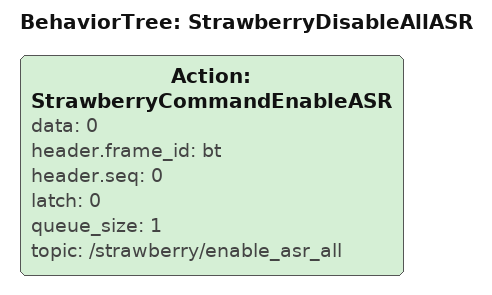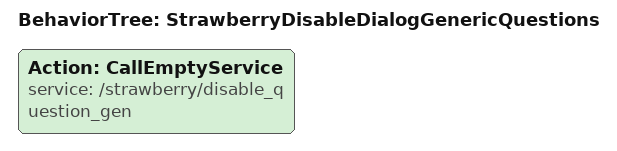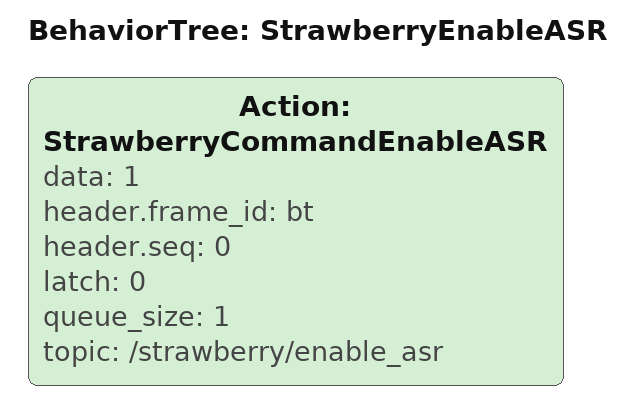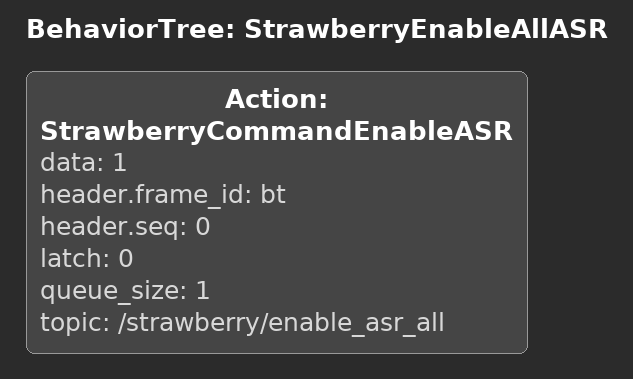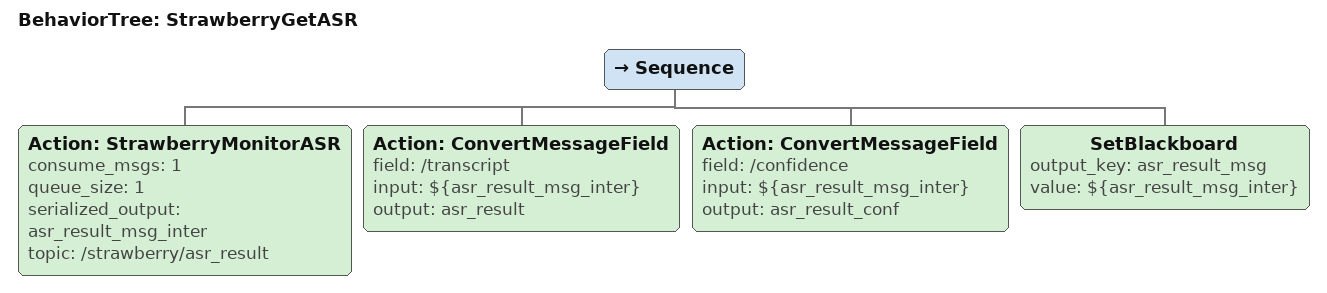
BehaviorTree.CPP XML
<BehaviorTree ID="StrawberryDisableAllASR">
    <Action ID="StrawberryCommandEnableASR" data="0" header.frame_id="bt" header.seq="0" latch="0" queue_size="1" topic="/strawberry/enable_asr_all"/>
</BehaviorTree>

<BehaviorTree ID="StrawberryDisableDialogGenericQuestions">
    <Action ID="CallEmptyService" service="/strawberry/disable_question_gen"/>
</BehaviorTree>

<BehaviorTree ID="StrawberryEnableASR">
    <Action ID="StrawberryCommandEnableASR" data="1" header.frame_id="bt" header.seq="0" latch="0" queue_size="1" topic="/strawberry/enable_asr"/>
</BehaviorTree>

<BehaviorTree ID="StrawberryEnableAllASR">
    <Action ID="StrawberryCommandEnableASR" data="1" header.frame_id="bt" header.seq="0" latch="0" queue_size="1" topic="/strawberry/enable_asr_all"/>
</BehaviorTree>

<BehaviorTree ID="StrawberryGetASR">
    <Sequence>
        <Action ID="StrawberryMonitorASR" consume_msgs="1" queue_size="1" serialized_output="asr_result_msg_inter" topic="/strawberry/asr_result"/>
        <Action ID="ConvertMessageField" field="/transcript" input="${asr_result_msg_inter}" output="asr_result"/>
        <Action ID="ConvertMessageField" field="/confidence" input="${asr_result_msg_inter}" output="asr_result_conf"/>
        <SetBlackboard output_key="asr_result_msg" value="${asr_result_msg_inter}"/>
    </Sequence>
</BehaviorTree>
